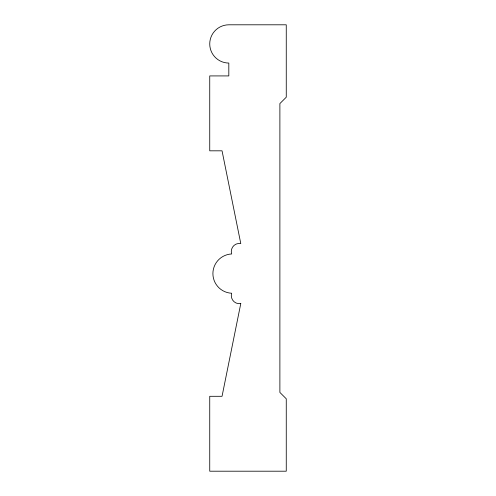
<?xml version="1.0" encoding="UTF-8"?>
<svg xmlns="http://www.w3.org/2000/svg" width="496" height="496" viewBox="0 0 496 496"><rect width="100%" height="100%" fill="white"/><g stroke="black" fill="none" stroke-linecap="round" stroke-linejoin="round"><path stroke-width="0.74" d="M240.783 303.564L222.047 396.298L209.74 396.298L209.74 471.2L286.26 471.2L286.26 398.796L279.887 392.423L279.887 103.577L286.26 97.204L286.26 24.8L228.817 24.8A19.133 19.133 0 0 0 209.74 43.933A19.133 19.133 0 0 0 228.817 63.06L228.817 75.919L209.74 75.919L209.74 150.821L222.047 150.821L240.783 243.555A8.048 8.048 0 0 0 231.688 253.964A19.66 19.66 0 0 0 212.902 273.594A19.66 19.66 0 0 0 231.663 293.241A8.048 8.048 0 0 0 240.783 303.564"/></g></svg>
